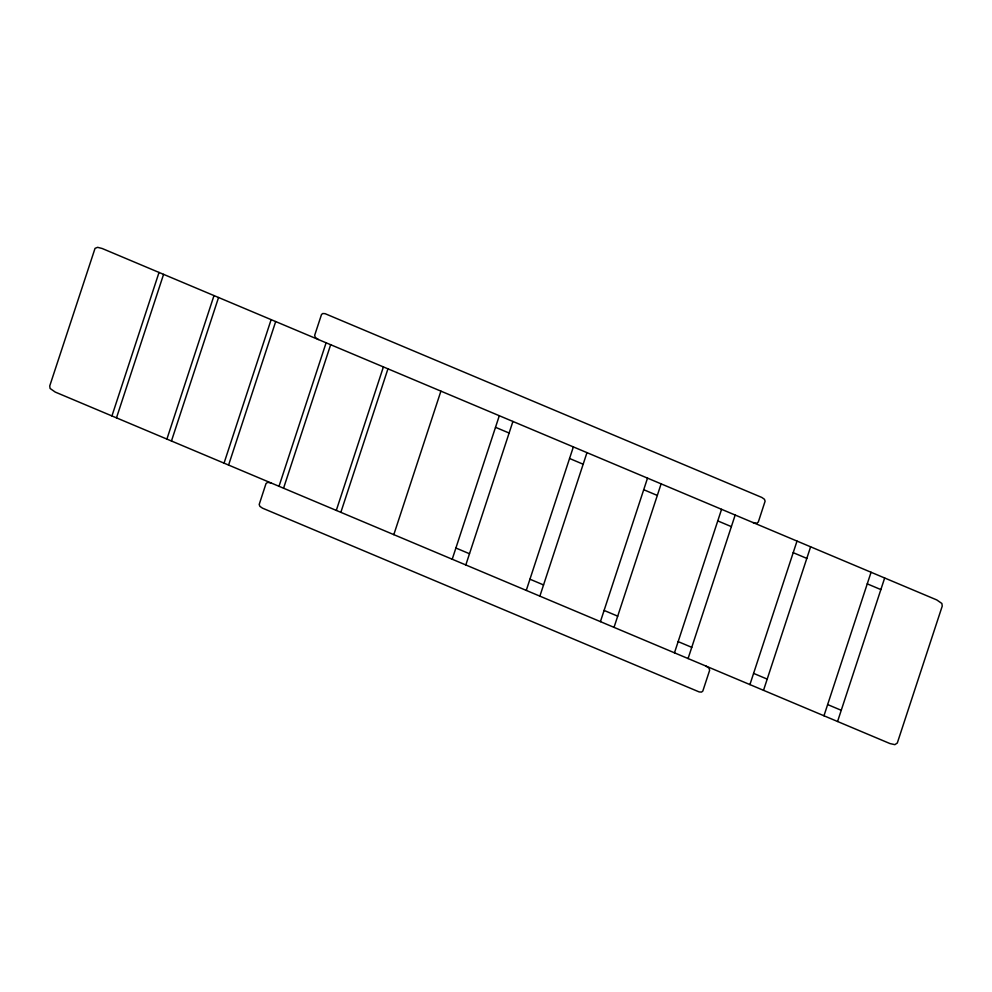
<?xml version="1.0" encoding="UTF-8"?>
<svg xmlns="http://www.w3.org/2000/svg" width="992" height="992" viewBox="0 0 992 992"><rect width="100%" height="100%" fill="white"/><g stroke="black" fill="none" stroke-linecap="round" stroke-linejoin="round"><path stroke-width="1.49" d="M111.935 415.946L159.03 272.44M116.486 417.855L163.581 274.35M166.904 439.084L213.999 295.579M171.455 441.006L218.55 297.501M224.043 463.152L271.138 319.647M228.594 465.062L55.217 392.063L50.084 388.455L49.736 385.962L95.046 248.347L97.625 247.33L102.188 248.508L318.333 339.512A9.92 4.836 24.3 0 0 318.816 339.723L752.593 522.375A10.069 4.91 24.3 0 0 752.978 522.536L936.783 599.937L941.879 603.483L942.239 606.1L897.301 743.02L894.858 744.657L889.948 743.554L705.969 666.091A9.92 4.836 24.3 0 0 705.498 665.88L271.721 483.228A9.92 4.836 24.3 0 0 271.238 483.03L228.594 465.062L275.689 321.557M279.012 486.291L326.108 342.786M283.563 488.213L330.658 344.708M336.3 510.421L383.396 366.916M340.851 512.331L387.946 368.838M393.812 534.638L440.907 391.133M452.216 559.228L499.311 415.722M465.818 564.956L512.914 421.451M526.268 590.414L573.364 446.908M539.871 596.142L586.966 452.637M600.42 621.637L647.516 478.132M614.023 627.366L661.118 483.86M674.473 652.823L721.568 509.318M688.076 658.552L735.171 515.046M749.915 684.592L797.01 541.086M763.518 690.32L810.613 546.815M823.968 715.765L871.063 572.272M837.57 721.494L884.666 578.001M271.238 483.03L267.716 482.298L266.005 483.588L259.197 504.457L259.879 506.354L262.483 508.152L699.149 691.92L701.505 692.094L702.807 691.089L709.64 670.294L709.02 668.1L705.969 666.091M752.978 522.536L756.598 523.305L758.31 522.015L765.105 501.196L764.435 499.261L761.831 497.451L325.091 313.67L322.76 313.522L321.507 314.514L314.687 335.259L315.295 337.503L318.333 339.512M495.504 427.304L509.107 433.033M569.569 458.49L583.16 464.219M643.709 489.713L657.312 495.442M717.762 520.899L731.364 526.628M793.203 552.668L806.806 558.397M867.256 583.854L880.859 589.583M455.898 548.018L469.501 553.747M529.951 579.204L543.554 584.933M604.103 610.427L617.706 616.156M678.156 641.613L691.759 647.342M753.598 673.382L767.2 679.111M827.65 704.568L841.253 710.297"/></g></svg>
